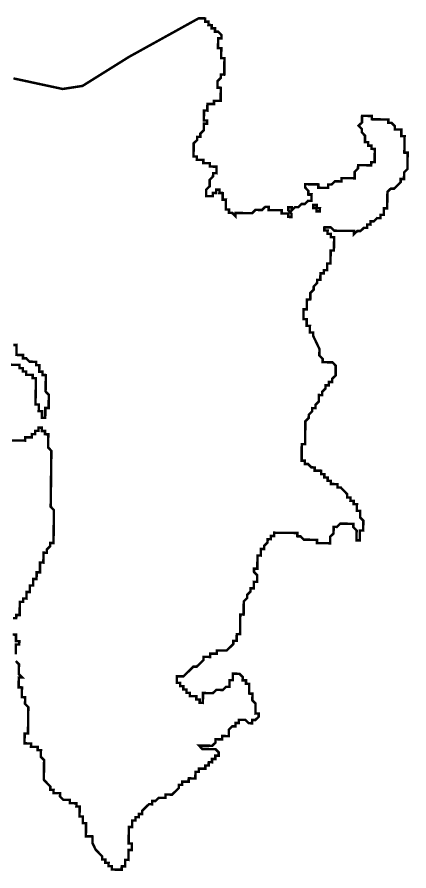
# Model space of a CAD drawing. Header units: metres. Extents: x 257673 to 289848, y 2129691 to 2228029.
# Drawn here: x 264336 to 264810, y 2172905 to 2173940 of the extents above; entities that cross this region are included whole.
import ezdxf

# ---------------------------------------------------------------- set-up
doc = ezdxf.new("R2010")
doc.units = ezdxf.units.M
doc.header["$MEASUREMENT"] = 0
doc.layers.add('HAZARDS LINE', color=1, linetype='Continuous')

msp = doc.modelspace()

# ---------------------------------------------------------------- linework, layer by layer
at = {"layer": 'HAZARDS LINE', "lineweight": 18}
for points in [[(264331.6, 2173865.5, 2.99, 2.99, 0), (264391.2, 2173852.7, 2.99, 2.99, 0), (264415.2, 2173856.4, 2.99, 2.99, 0), (264471.5, 2173891.6, 2.99, 2.99, 0), (264555.8, 2173938.3, 2.99, 2.99, 0), (264563.7, 2173938.2, 2.99, 2.99, 0), (264563.7, 2173934.2, 2.99, 2.99, 0), (264567.7, 2173934.2, 2.99, 2.99, 0), (264567.6, 2173930.2, 2.99, 2.99, 0), (264571.6, 2173930.1, 2.99, 2.99, 0), (264571.6, 2173926.1, 2.99, 2.99, 0), (264575.6, 2173926.1, 2.99, 2.99, 0), (264575.5, 2173922.1, 2.99, 2.99, 0), (264579.5, 2173922.1, 2.99, 2.99, 0), (264583.4, 2173918, 2.99, 2.99, 0), (264583.4, 2173914, 2.99, 2.99, 0), (264579.4, 2173914.1, 2.99, 2.99, 0), (264579.2, 2173902.1, 2.99, 2.99, 0), (264583.2, 2173902.1, 2.99, 2.99, 0), (264583.1, 2173890.1, 2.99, 2.99, 0), (264587, 2173890.1, 2.99, 2.99, 0), (264586.8, 2173870.1, 2.99, 2.99, 0), (264582.8, 2173870.2, 2.99, 2.99, 0), (264582.7, 2173866.2, 2.99, 2.99, 0), (264578.7, 2173862.3, 2.99, 2.99, 0), (264578.6, 2173854.3, 2.99, 2.99, 0), (264582.6, 2173854.2, 2.99, 2.99, 0), (264582.4, 2173838.3, 2.99, 2.99, 0), (264574.4, 2173838.4, 2.99, 2.99, 0), (264574.4, 2173834.4, 2.99, 2.99, 0), (264566.4, 2173834.5, 2.99, 2.99, 0), (264566.3, 2173826.5, 2.99, 2.99, 0), (264562.3, 2173826.6, 2.99, 2.99, 0), (264562.1, 2173814.6, 2.99, 2.99, 0), (264566.1, 2173814.6, 2.99, 2.99, 0), (264566.1, 2173810.6, 2.99, 2.99, 0), (264562.1, 2173810.6, 2.99, 2.99, 0), (264562, 2173802.7, 2.99, 2.99, 0), (264557.9, 2173798.7, 2.99, 2.99, 0), (264557.9, 2173794.7, 2.99, 2.99, 0), (264553.9, 2173794.8, 2.99, 2.99, 0), (264553.9, 2173790.8, 2.99, 2.99, 0), (264549.8, 2173786.9, 2.99, 2.99, 0), (264549.6, 2173770.9, 2.99, 2.99, 0), (264553.6, 2173770.9, 2.99, 2.99, 0), (264553.5, 2173766.9, 2.99, 2.99, 0), (264561.5, 2173766.8, 2.99, 2.99, 0), (264561.5, 2173762.8, 2.99, 2.99, 0), (264569.4, 2173762.7, 2.99, 2.99, 0), (264569.4, 2173758.7, 2.99, 2.99, 0), (264577.4, 2173758.6, 2.99, 2.99, 0), (264577.3, 2173750.6, 2.99, 2.99, 0), (264573.3, 2173750.7, 2.99, 2.99, 0), (264573.2, 2173746.7, 2.99, 2.99, 0), (264569.2, 2173742.8, 2.99, 2.99, 0), (264569.1, 2173734.8, 2.99, 2.99, 0), (264565, 2173730.9, 2.99, 2.99, 0), (264564.9, 2173722.9, 2.99, 2.99, 0), (264572.9, 2173722.8, 2.99, 2.99, 0), (264573, 2173726.8, 2.99, 2.99, 0), (264576.9, 2173726.7, 2.99, 2.99, 0), (264577, 2173730.7, 2.99, 2.99, 0), (264581, 2173730.7, 2.99, 2.99, 0), (264580.9, 2173726.7, 2.99, 2.99, 0), (264584.9, 2173726.6, 2.99, 2.99, 0), (264584.8, 2173718.6, 2.99, 2.99, 0), (264588.8, 2173718.6, 2.99, 2.99, 0), (264588.6, 2173706.6, 2.99, 2.99, 0), (264592.6, 2173706.6, 2.99, 2.99, 0), (264592.6, 2173702.6, 2.99, 2.99, 0), (264596.6, 2173702.5, 2.99, 2.99, 0), (264600.5, 2173698.5, 2.99, 2.99, 0), (264600.5, 2173702.5, 2.99, 2.99, 0), (264620.5, 2173702.2, 2.99, 2.99, 0), (264624.5, 2173706.2, 2.99, 2.99, 0), (264632.5, 2173706.1, 2.99, 2.99, 0), (264636.5, 2173710, 2.99, 2.99, 0), (264640.5, 2173709.9, 2.99, 2.99, 0), (264640.5, 2173706, 2.99, 2.99, 0), (264656.4, 2173705.8, 2.99, 2.99, 0), (264656.3, 2173701.8, 2.99, 2.99, 0), (264664.3, 2173701.7, 2.99, 2.99, 0), (264664.3, 2173697.7, 2.99, 2.99, 0), (264668.3, 2173697.6, 2.99, 2.99, 0), (264668.3, 2173701.6, 2.99, 2.99, 0), (264664.4, 2173705.6, 2.99, 2.99, 0), (264664.4, 2173709.6, 2.99, 2.99, 0), (264668.4, 2173709.6, 2.99, 2.99, 0), (264668.4, 2173705.6, 2.99, 2.99, 0), (264672.4, 2173709.5, 2.99, 2.99, 0), (264676.4, 2173709.5, 2.99, 2.99, 0), (264680.4, 2173713.4, 2.99, 2.99, 0), (264684.4, 2173713.4, 2.99, 2.99, 0), (264688.4, 2173717.3, 2.99, 2.99, 0), (264692.4, 2173717.2, 2.99, 2.99, 0), (264692.5, 2173725.2, 2.99, 2.99, 0), (264688.5, 2173725.3, 2.99, 2.99, 0), (264688.6, 2173729.3, 2.99, 2.99, 0), (264684.7, 2173733.3, 2.99, 2.99, 0), (264684.7, 2173737.3, 2.99, 2.99, 0), (264700.7, 2173737.1, 2.99, 2.99, 0), (264700.6, 2173733.1, 2.99, 2.99, 0), (264712.6, 2173732.9, 2.99, 2.99, 0), (264712.6, 2173736.9, 2.99, 2.99, 0), (264716.6, 2173736.9, 2.99, 2.99, 0), (264720.6, 2173740.8, 2.99, 2.99, 0), (264728.6, 2173740.7, 2.99, 2.99, 0), (264728.7, 2173744.7, 2.99, 2.99, 0), (264744.6, 2173744.5, 2.99, 2.99, 0), (264744.7, 2173752.4, 2.99, 2.99, 0), (264748.7, 2173756.4, 2.99, 2.99, 0), (264748.8, 2173760.4, 2.99, 2.99, 0), (264764.7, 2173760.2, 2.99, 2.99, 0), (264764.8, 2173764.1, 2.99, 2.99, 0), (264768.8, 2173764.1, 2.99, 2.99, 0), (264769, 2173780, 2.99, 2.99, 0), (264765, 2173780.1, 2.99, 2.99, 0), (264765, 2173784.1, 2.99, 2.99, 0), (264761.1, 2173784.1, 2.99, 2.99, 0), (264761.1, 2173788.1, 2.99, 2.99, 0), (264757.1, 2173788.2, 2.99, 2.99, 0), (264757.2, 2173796.1, 2.99, 2.99, 0), (264753.3, 2173800.2, 2.99, 2.99, 0), (264753.4, 2173804.2, 2.99, 2.99, 0), (264749.4, 2173808.2, 2.99, 2.99, 0), (264753.5, 2173812.1, 2.99, 2.99, 0), (264753.6, 2173820.1, 2.99, 2.99, 0), (264765.5, 2173820, 2.99, 2.99, 0), (264765.5, 2173816, 2.99, 2.99, 0), (264785.4, 2173815.7, 2.99, 2.99, 0), (264785.3, 2173811.7, 2.99, 2.99, 0), (264789.3, 2173811.7, 2.99, 2.99, 0), (264793.3, 2173807.6, 2.99, 2.99, 0), (264793.2, 2173803.6, 2.99, 2.99, 0), (264801.2, 2173803.5, 2.99, 2.99, 0), (264801.1, 2173795.6, 2.99, 2.99, 0), (264805.1, 2173795.5, 2.99, 2.99, 0), (264804.8, 2173775.6, 2.99, 2.99, 0), (264808.8, 2173775.5, 2.99, 2.99, 0), (264808.5, 2173755.6, 2.99, 2.99, 0), (264804.5, 2173751.7, 2.99, 2.99, 0), (264804.4, 2173743.7, 2.99, 2.99, 0), (264800.4, 2173743.7, 2.99, 2.99, 0), (264800.4, 2173739.8, 2.99, 2.99, 0), (264796.3, 2173735.8, 2.99, 2.99, 0), (264792.3, 2173731.9, 2.99, 2.99, 0), (264788.3, 2173731.9, 2.99, 2.99, 0), (264784.3, 2173728, 2.99, 2.99, 0), (264784, 2173708.1, 2.99, 2.99, 0), (264780, 2173708.1, 2.99, 2.99, 0), (264779.9, 2173700.2, 2.99, 2.99, 0), (264775.9, 2173700.2, 2.99, 2.99, 0), (264775.9, 2173696.2, 2.99, 2.99, 0), (264771.9, 2173696.3, 2.99, 2.99, 0), (264767.8, 2173692.3, 2.99, 2.99, 0), (264763.9, 2173692.4, 2.99, 2.99, 0), (264763.8, 2173688.4, 2.99, 2.99, 0), (264759.8, 2173688.5, 2.99, 2.99, 0), (264759.8, 2173684.5, 2.99, 2.99, 0), (264755.8, 2173684.5, 2.99, 2.99, 0), (264751.7, 2173680.6, 2.99, 2.99, 0), (264747.8, 2173680.6, 2.99, 2.99, 0), (264743.7, 2173676.7, 2.99, 2.99, 0), (264743.8, 2173680.7, 2.99, 2.99, 0), (264719.9, 2173681, 2.99, 2.99, 0), (264715.9, 2173685, 2.99, 2.99, 0), (264708, 2173685.1, 2.99, 2.99, 0), (264707.9, 2173681.2, 2.99, 2.99, 0), (264711.9, 2173681.1, 2.99, 2.99, 0), (264711.8, 2173677.1, 2.99, 2.99, 0), (264715.8, 2173677.1, 2.99, 2.99, 0), (264715.8, 2173673.1, 2.99, 2.99, 0), (264719.8, 2173673, 2.99, 2.99, 0), (264719.5, 2173657.1, 2.99, 2.99, 0), (264715.6, 2173657.1, 2.99, 2.99, 0), (264715.4, 2173641.2, 2.99, 2.99, 0), (264711.4, 2173641.2, 2.99, 2.99, 0), (264711.3, 2173633.3, 2.99, 2.99, 0), (264707.3, 2173633.3, 2.99, 2.99, 0), (264707.2, 2173629.3, 2.99, 2.99, 0), (264703.2, 2173629.4, 2.99, 2.99, 0), (264703.1, 2173621.4, 2.99, 2.99, 0), (264699.2, 2173621.5, 2.99, 2.99, 0), (264699.1, 2173617.5, 2.99, 2.99, 0), (264695.1, 2173613.5, 2.99, 2.99, 0), (264695, 2173609.6, 2.99, 2.99, 0), (264691, 2173605.6, 2.99, 2.99, 0), (264690.9, 2173597.7, 2.99, 2.99, 0), (264686.9, 2173597.7, 2.99, 2.99, 0), (264686.7, 2173585.7, 2.99, 2.99, 0), (264682.7, 2173585.8, 2.99, 2.99, 0), (264682.6, 2173573.8, 2.99, 2.99, 0), (264686.6, 2173573.8, 2.99, 2.99, 0), (264686.5, 2173565.8, 2.99, 2.99, 0), (264690.5, 2173565.8, 2.99, 2.99, 0), (264690.3, 2173557.8, 2.99, 2.99, 0), (264694.3, 2173557.7, 2.99, 2.99, 0), (264694.3, 2173553.8, 2.99, 2.99, 0), (264698.2, 2173545.7, 2.99, 2.99, 0), (264702, 2173537.7, 2.99, 2.99, 0), (264701.9, 2173529.7, 2.99, 2.99, 0), (264705.9, 2173525.7, 2.99, 2.99, 0), (264705.8, 2173521.7, 2.99, 2.99, 0), (264717.8, 2173521.5, 2.99, 2.99, 0), (264721.7, 2173517.5, 2.99, 2.99, 0), (264721.6, 2173505.6, 2.99, 2.99, 0), (264717.5, 2173501.6, 2.99, 2.99, 0), (264717.5, 2173497.6, 2.99, 2.99, 0), (264713.5, 2173497.7, 2.99, 2.99, 0), (264713.4, 2173493.7, 2.99, 2.99, 0), (264709.4, 2173493.7, 2.99, 2.99, 0), (264709.4, 2173489.8, 2.99, 2.99, 0), (264705.4, 2173485.8, 2.99, 2.99, 0), (264705.3, 2173481.8, 2.99, 2.99, 0), (264701.3, 2173481.9, 2.99, 2.99, 0), (264701.2, 2173473.9, 2.99, 2.99, 0), (264697.2, 2173470, 2.99, 2.99, 0), (264697.1, 2173466, 2.99, 2.99, 0), (264693.1, 2173466.1, 2.99, 2.99, 0), (264693.1, 2173462.1, 2.99, 2.99, 0), (264689.1, 2173458.1, 2.99, 2.99, 0), (264689, 2173454.1, 2.99, 2.99, 0), (264685, 2173450.2, 2.99, 2.99, 0), (264684.6, 2173422.3, 2.99, 2.99, 0), (264680.6, 2173422.4, 2.99, 2.99, 0), (264680.4, 2173402.4, 2.99, 2.99, 0), (264684.3, 2173402.4, 2.99, 2.99, 0), (264684.3, 2173398.4, 2.99, 2.99, 0), (264688.3, 2173398.3, 2.99, 2.99, 0), (264692.2, 2173394.3, 2.99, 2.99, 0), (264696.2, 2173394.2, 2.99, 2.99, 0), (264696.1, 2173390.3, 2.99, 2.99, 0), (264704.1, 2173390.2, 2.99, 2.99, 0), (264704.1, 2173386.2, 2.99, 2.99, 0), (264708, 2173386.1, 2.99, 2.99, 0), (264708, 2173382.1, 2.99, 2.99, 0), (264712, 2173382.1, 2.99, 2.99, 0), (264711.9, 2173378.1, 2.99, 2.99, 0), (264715.9, 2173378, 2.99, 2.99, 0), (264715.9, 2173374.1, 2.99, 2.99, 0), (264723.8, 2173374, 2.99, 2.99, 0), (264723.8, 2173370, 2.99, 2.99, 0), (264727.8, 2173369.9, 2.99, 2.99, 0), (264731.7, 2173365.9, 2.99, 2.99, 0), (264735.6, 2173361.8, 2.99, 2.99, 0), (264735.6, 2173357.8, 2.99, 2.99, 0), (264739.6, 2173357.8, 2.99, 2.99, 0), (264739.5, 2173353.8, 2.99, 2.99, 0), (264743.5, 2173353.8, 2.99, 2.99, 0), (264743.5, 2173349.8, 2.99, 2.99, 0), (264747.4, 2173349.7, 2.99, 2.99, 0), (264747.3, 2173341.7, 2.99, 2.99, 0), (264751.3, 2173341.7, 2.99, 2.99, 0), (264751.2, 2173333.7, 2.99, 2.99, 0), (264755.1, 2173329.7, 2.99, 2.99, 0), (264755, 2173317.7, 2.99, 2.99, 0), (264751, 2173317.8, 2.99, 2.99, 0), (264750.9, 2173305.8, 2.99, 2.99, 0), (264746.9, 2173305.9, 2.99, 2.99, 0), (264747, 2173317.8, 2.99, 2.99, 0), (264743.1, 2173321.9, 2.99, 2.99, 0), (264743.1, 2173325.9, 2.99, 2.99, 0), (264727.2, 2173326.1, 2.99, 2.99, 0), (264723.2, 2173322.1, 2.99, 2.99, 0), (264719.2, 2173322.2, 2.99, 2.99, 0), (264719.1, 2173314.2, 2.99, 2.99, 0), (264715, 2173310.3, 2.99, 2.99, 0), (264714.9, 2173302.3, 2.99, 2.99, 0), (264699, 2173302.5, 2.99, 2.99, 0), (264699, 2173306.5, 2.99, 2.99, 0), (264683.1, 2173306.7, 2.99, 2.99, 0), (264679.2, 2173310.7, 2.99, 2.99, 0), (264675.2, 2173310.8, 2.99, 2.99, 0), (264675.2, 2173314.8, 2.99, 2.99, 0), (264647.3, 2173315.1, 2.99, 2.99, 0), (264647.3, 2173311.2, 2.99, 2.99, 0), (264643.3, 2173311.2, 2.99, 2.99, 0), (264643.2, 2173307.2, 2.99, 2.99, 0), (264639.3, 2173307.3, 2.99, 2.99, 0), (264639.2, 2173303.3, 2.99, 2.99, 0), (264635.2, 2173299.4, 2.99, 2.99, 0), (264635.1, 2173295.4, 2.99, 2.99, 0), (264631.1, 2173295.4, 2.99, 2.99, 0), (264631, 2173287.4, 2.99, 2.99, 0), (264627, 2173287.5, 2.99, 2.99, 0), (264626.8, 2173271.6, 2.99, 2.99, 0), (264622.8, 2173271.6, 2.99, 2.99, 0), (264622.8, 2173267.6, 2.99, 2.99, 0), (264626.7, 2173263.6, 2.99, 2.99, 0), (264626.6, 2173255.6, 2.99, 2.99, 0), (264622.6, 2173255.7, 2.99, 2.99, 0), (264622.5, 2173247.7, 2.99, 2.99, 0), (264618.5, 2173247.7, 2.99, 2.99, 0), (264618.5, 2173243.8, 2.99, 2.99, 0), (264614.5, 2173239.8, 2.99, 2.99, 0), (264614.4, 2173235.8, 2.99, 2.99, 0), (264610.4, 2173231.9, 2.99, 2.99, 0), (264610.2, 2173215.9, 2.99, 2.99, 0), (264606.2, 2173216, 2.99, 2.99, 0), (264605.9, 2173192.1, 2.99, 2.99, 0), (264601.9, 2173192.1, 2.99, 2.99, 0), (264601.8, 2173184.2, 2.99, 2.99, 0), (264597.8, 2173184.2, 2.99, 2.99, 0), (264597.7, 2173180.2, 2.99, 2.99, 0), (264589.7, 2173172.4, 2.99, 2.99, 0), (264577.7, 2173172.5, 2.99, 2.99, 0), (264577.7, 2173168.5, 2.99, 2.99, 0), (264569.7, 2173168.6, 2.99, 2.99, 0), (264569.6, 2173164.6, 2.99, 2.99, 0), (264561.7, 2173164.7, 2.99, 2.99, 0), (264561.6, 2173160.8, 2.99, 2.99, 0), (264557.6, 2173156.8, 2.99, 2.99, 0), (264553.5, 2173152.9, 2.99, 2.99, 0), (264549.5, 2173152.9, 2.99, 2.99, 0), (264545.5, 2173149, 2.99, 2.99, 0), (264541.5, 2173145.1, 2.99, 2.99, 0), (264537.4, 2173141.1, 2.99, 2.99, 0), (264529.5, 2173141.2, 2.99, 2.99, 0), (264529.4, 2173133.3, 2.99, 2.99, 0), (264533.3, 2173133.2, 2.99, 2.99, 0), (264533.3, 2173129.2, 2.99, 2.99, 0), (264537.3, 2173129.2, 2.99, 2.99, 0), (264537.2, 2173125.2, 2.99, 2.99, 0), (264541.2, 2173125.1, 2.99, 2.99, 0), (264541.2, 2173121.2, 2.99, 2.99, 0), (264545.1, 2173121.1, 2.99, 2.99, 0), (264545.1, 2173117.1, 2.99, 2.99, 0), (264553.1, 2173117, 2.99, 2.99, 0), (264553, 2173113, 2.99, 2.99, 0), (264557, 2173113, 2.99, 2.99, 0), (264556.9, 2173109, 2.99, 2.99, 0), (264560.9, 2173108.9, 2.99, 2.99, 0), (264561.1, 2173120.9, 2.99, 2.99, 0), (264573, 2173120.7, 2.99, 2.99, 0), (264577.1, 2173124.7, 2.99, 2.99, 0), (264585.1, 2173124.6, 2.99, 2.99, 0), (264589.1, 2173128.5, 2.99, 2.99, 0), (264593.1, 2173128.5, 2.99, 2.99, 0), (264593.2, 2173136.4, 2.99, 2.99, 0), (264597.2, 2173136.4, 2.99, 2.99, 0), (264597.3, 2173144.4, 2.99, 2.99, 0), (264605.2, 2173144.2, 2.99, 2.99, 0), (264609.2, 2173140.2, 2.99, 2.99, 0), (264609.1, 2173136.2, 2.99, 2.99, 0), (264613.1, 2173136.2, 2.99, 2.99, 0), (264613.1, 2173132.2, 2.99, 2.99, 0), (264617, 2173132.1, 2.99, 2.99, 0), (264616.9, 2173120.2, 2.99, 2.99, 0), (264620.9, 2173120.1, 2.99, 2.99, 0), (264620.8, 2173112.1, 2.99, 2.99, 0), (264624.7, 2173108.1, 2.99, 2.99, 0), (264624.5, 2173096.2, 2.99, 2.99, 0), (264628.5, 2173096.1, 2.99, 2.99, 0), (264628.5, 2173092.1, 2.99, 2.99, 0), (264624.4, 2173088.2, 2.99, 2.99, 0), (264620.5, 2173088.2, 2.99, 2.99, 0), (264620.4, 2173084.2, 2.99, 2.99, 0), (264616.4, 2173084.3, 2.99, 2.99, 0), (264612.5, 2173088.3, 2.99, 2.99, 0), (264604.5, 2173088.4, 2.99, 2.99, 0), (264604.5, 2173084.5, 2.99, 2.99, 0), (264600.5, 2173084.5, 2.99, 2.99, 0), (264600.4, 2173080.5, 2.99, 2.99, 0), (264596.4, 2173080.6, 2.99, 2.99, 0), (264592.4, 2173076.6, 2.99, 2.99, 0), (264592.3, 2173068.7, 2.99, 2.99, 0), (264584.3, 2173068.8, 2.99, 2.99, 0), (264584.3, 2173064.8, 2.99, 2.99, 0), (264576.3, 2173064.9, 2.99, 2.99, 0), (264576.3, 2173060.9, 2.99, 2.99, 0), (264572.2, 2173057, 2.99, 2.99, 0), (264556.3, 2173057.2, 2.99, 2.99, 0), (264560.2, 2173053.1, 2.99, 2.99, 0), (264576.1, 2173052.9, 2.99, 2.99, 0), (264580.1, 2173048.9, 2.99, 2.99, 0), (264580, 2173044.9, 2.99, 2.99, 0), (264576, 2173045, 2.99, 2.99, 0), (264576, 2173041, 2.99, 2.99, 0), (264572, 2173041, 2.99, 2.99, 0), (264572, 2173037, 2.99, 2.99, 0), (264568, 2173037.1, 2.99, 2.99, 0), (264567.9, 2173033.1, 2.99, 2.99, 0), (264563.9, 2173033.1, 2.99, 2.99, 0), (264563.9, 2173029.2, 2.99, 2.99, 0), (264555.9, 2173029.3, 2.99, 2.99, 0), (264555.9, 2173025.3, 2.99, 2.99, 0), (264551.9, 2173025.3, 2.99, 2.99, 0), (264551.8, 2173017.4, 2.99, 2.99, 0), (264543.8, 2173017.5, 2.99, 2.99, 0), (264543.7, 2173013.5, 2.99, 2.99, 0), (264535.8, 2173013.6, 2.99, 2.99, 0), (264535.7, 2173009.6, 2.99, 2.99, 0), (264531.7, 2173009.6, 2.99, 2.99, 0), (264531.7, 2173005.7, 2.99, 2.99, 0), (264523.6, 2172997.8, 2.99, 2.99, 0), (264515.6, 2172997.9, 2.99, 2.99, 0), (264515.6, 2172993.9, 2.99, 2.99, 0), (264507.6, 2172994, 2.99, 2.99, 0), (264503.6, 2172990.1, 2.99, 2.99, 0), (264499.6, 2172990.1, 2.99, 2.99, 0), (264499.5, 2172986.1, 2.99, 2.99, 0), (264495.6, 2172986.2, 2.99, 2.99, 0), (264491.5, 2172982.3, 2.99, 2.99, 0), (264487.5, 2172978.3, 2.99, 2.99, 0), (264487.4, 2172974.3, 2.99, 2.99, 0), (264483.4, 2172974.4, 2.99, 2.99, 0), (264483.4, 2172970.4, 2.99, 2.99, 0), (264479.4, 2172970.5, 2.99, 2.99, 0), (264479.3, 2172966.5, 2.99, 2.99, 0), (264475.4, 2172966.5, 2.99, 2.99, 0), (264475.3, 2172958.5, 2.99, 2.99, 0), (264471.3, 2172958.6, 2.99, 2.99, 0), (264471, 2172938.7, 2.99, 2.99, 0), (264475, 2172938.6, 2.99, 2.99, 0), (264474.9, 2172930.6, 2.99, 2.99, 0), (264470.9, 2172930.7, 2.99, 2.99, 0), (264470.8, 2172918.7, 2.99, 2.99, 0), (264466.8, 2172918.8, 2.99, 2.99, 0), (264466.7, 2172910.8, 2.99, 2.99, 0), (264462.7, 2172910.9, 2.99, 2.99, 0), (264462.6, 2172906.9, 2.99, 2.99, 0), (264450.7, 2172907, 2.99, 2.99, 0), (264450.7, 2172911, 2.99, 2.99, 0), (264446.7, 2172911.1, 2.99, 2.99, 0), (264446.8, 2172915.1, 2.99, 2.99, 0), (264442.8, 2172915.1, 2.99, 2.99, 0), (264442.9, 2172919.1, 2.99, 2.99, 0), (264438.9, 2172919.2, 2.99, 2.99, 0), (264438.9, 2172923.1, 2.99, 2.99, 0), (264431.1, 2172931.2, 2.99, 2.99, 0), (264427.2, 2172939.2, 2.99, 2.99, 0), (264427.3, 2172947.2, 2.99, 2.99, 0), (264419.3, 2172947.3, 2.99, 2.99, 0), (264419.5, 2172963.3, 2.99, 2.99, 0), (264415.5, 2172963.3, 2.99, 2.99, 0), (264415.6, 2172971.3, 2.99, 2.99, 0), (264411.6, 2172971.3, 2.99, 2.99, 0), (264411.8, 2172983.3, 2.99, 2.99, 0), (264407.8, 2172983.3, 2.99, 2.99, 0), (264407.9, 2172987.3, 2.99, 2.99, 0), (264399.9, 2172987.4, 2.99, 2.99, 0), (264399.9, 2172991.4, 2.99, 2.99, 0), (264392, 2172991.5, 2.99, 2.99, 0), (264388, 2172995.6, 2.99, 2.99, 0), (264388.1, 2172999.6, 2.99, 2.99, 0), (264380.1, 2172999.7, 2.99, 2.99, 0), (264380.2, 2173003.6, 2.99, 2.99, 0), (264376.2, 2173003.7, 2.99, 2.99, 0), (264376.2, 2173007.7, 2.99, 2.99, 0), (264372.3, 2173011.7, 2.99, 2.99, 0), (264368.4, 2173015.8, 2.99, 2.99, 0), (264368.7, 2173039.7, 2.99, 2.99, 0), (264364.7, 2173043.7, 2.99, 2.99, 0), (264364.9, 2173051.7, 2.99, 2.99, 0), (264360.9, 2173051.7, 2.99, 2.99, 0), (264360.9, 2173055.7, 2.99, 2.99, 0), (264352.9, 2173055.8, 2.99, 2.99, 0), (264353, 2173059.8, 2.99, 2.99, 0), (264345, 2173059.9, 2.99, 2.99, 0), (264345.2, 2173071.9, 2.99, 2.99, 0), (264349.2, 2173071.8, 2.99, 2.99, 0), (264349.6, 2173103.7, 2.99, 2.99, 0), (264345.6, 2173107.8, 2.99, 2.99, 0), (264345.8, 2173115.7, 2.99, 2.99, 0), (264341.8, 2173115.8, 2.99, 2.99, 0), (264341.9, 2173127.7, 2.99, 2.99, 0), (264337.9, 2173127.8, 2.99, 2.99, 0), (264338, 2173135.8, 2.99, 2.99, 0), (264338.1, 2173139.8, 2.99, 2.99, 0), (264342.1, 2173139.7, 2.99, 2.99, 0), (264338.1, 2173143.7, 2.99, 2.99, 0), (264338.3, 2173155.7, 2.99, 2.99, 0), (264334.4, 2173159.7, 2.99, 2.99, 0)], [(264323.1, 2173518.7, 2.99, 2.99, 0), (264339, 2173518.5, 2.99, 2.99, 0), (264339, 2173514.5, 2.99, 2.99, 0), (264343, 2173514.5, 2.99, 2.99, 0), (264342.9, 2173510.5, 2.99, 2.99, 0), (264346.9, 2173510.4, 2.99, 2.99, 0), (264346.9, 2173506.4, 2.99, 2.99, 0), (264354.8, 2173506.3, 2.99, 2.99, 0), (264354.8, 2173502.4, 2.99, 2.99, 0), (264358.8, 2173502.3, 2.99, 2.99, 0), (264358.3, 2173470.4, 2.99, 2.99, 0), (264362.3, 2173470.4, 2.99, 2.99, 0), (264362.2, 2173462.4, 2.99, 2.99, 0), (264366.2, 2173462.3, 2.99, 2.99, 0), (264366.1, 2173454.4, 2.99, 2.99, 0), (264370.1, 2173454.3, 2.99, 2.99, 0), (264370.2, 2173466.3, 2.99, 2.99, 0), (264374.2, 2173466.2, 2.99, 2.99, 0), (264374.4, 2173482.2, 2.99, 2.99, 0), (264370.5, 2173486.2, 2.99, 2.99, 0), (264370.8, 2173506.1, 2.99, 2.99, 0), (264366.8, 2173506.2, 2.99, 2.99, 0), (264366.8, 2173510.2, 2.99, 2.99, 0), (264362.8, 2173510.2, 2.99, 2.99, 0), (264363, 2173518.2, 2.99, 2.99, 0), (264359, 2173518.2, 2.99, 2.99, 0), (264359, 2173522.2, 2.99, 2.99, 0), (264351, 2173522.3, 2.99, 2.99, 0), (264347.1, 2173526.4, 2.99, 2.99, 0), (264343.1, 2173526.4, 2.99, 2.99, 0), (264343.2, 2173530.4, 2.99, 2.99, 0), (264335.2, 2173530.5, 2.99, 2.99, 0), (264335.4, 2173542.5, 2.99, 2.99, 0), (264331.4, 2173542.5, 2.99, 2.99, 0)], [(264331.1, 2173211.6, 2.99, 2.99, 0), (264335, 2173211.6, 2.99, 2.99, 0), (264335.1, 2173215.5, 2.99, 2.99, 0), (264339.1, 2173215.5, 2.99, 2.99, 0), (264339.3, 2173231.4, 2.99, 2.99, 0), (264343.3, 2173231.4, 2.99, 2.99, 0), (264343.3, 2173235.4, 2.99, 2.99, 0), (264347.3, 2173235.3, 2.99, 2.99, 0), (264347.4, 2173243.3, 2.99, 2.99, 0), (264351.4, 2173243.2, 2.99, 2.99, 0), (264351.5, 2173251.2, 2.99, 2.99, 0), (264355.5, 2173251.2, 2.99, 2.99, 0), (264355.6, 2173259.1, 2.99, 2.99, 0), (264359.6, 2173259.1, 2.99, 2.99, 0), (264359.7, 2173267.1, 2.99, 2.99, 0), (264363.7, 2173267, 2.99, 2.99, 0), (264363.8, 2173279, 2.99, 2.99, 0), (264367.8, 2173278.9, 2.99, 2.99, 0), (264368, 2173290.9, 2.99, 2.99, 0), (264372, 2173290.8, 2.99, 2.99, 0), (264372, 2173294.8, 2.99, 2.99, 0), (264376, 2173298.7, 2.99, 2.99, 0), (264376.1, 2173302.7, 2.99, 2.99, 0), (264380.1, 2173302.7, 2.99, 2.99, 0), (264380.6, 2173342.5, 2.99, 2.99, 0), (264376.7, 2173346.6, 2.99, 2.99, 0), (264377.5, 2173414.3, 2.99, 2.99, 0), (264373.6, 2173418.4, 2.99, 2.99, 0), (264373.8, 2173434.3, 2.99, 2.99, 0), (264369.8, 2173434.4, 2.99, 2.99, 0), (264369.9, 2173438.4, 2.99, 2.99, 0), (264365.9, 2173438.4, 2.99, 2.99, 0), (264366, 2173442.4, 2.99, 2.99, 0), (264362, 2173442.5, 2.99, 2.99, 0), (264361.9, 2173438.5, 2.99, 2.99, 0), (264357.9, 2173438.5, 2.99, 2.99, 0), (264357.9, 2173434.5, 2.99, 2.99, 0), (264353.9, 2173434.6, 2.99, 2.99, 0), (264353.8, 2173430.6, 2.99, 2.99, 0), (264345.9, 2173430.7, 2.99, 2.99, 0), (264345.8, 2173426.7, 2.99, 2.99, 0), (264329.9, 2173426.9, 2.99, 2.99, 0)], [(264334.5, 2173167.7, 2.99, 2.99, 0), (264334.6, 2173179.7, 2.99, 2.99, 0), (264338.6, 2173179.6, 2.99, 2.99, 0), (264338.7, 2173183.6, 2.99, 2.99, 0), (264334.7, 2173183.7, 2.99, 2.99, 0), (264334.8, 2173191.6, 2.99, 2.99, 0), (264330.8, 2173191.7, 2.99, 2.99, 0)]]:
    msp.add_lwpolyline(points, format="xyseb", dxfattribs=at)
at = {"layer": 'HAZARDS LINE', "lineweight": 18, "const_width": 2.99}
for points in [[(264686.8, 2173724.5), (264690.8, 2173724.5)], [(264702.6, 2173708.4), (264702.5, 2173704.4), (264698.5, 2173704.4), (264698.6, 2173708.4), (264698.6, 2173712.4), (264694.6, 2173712.4), (264694.6, 2173708.5), (264698.6, 2173708.4)]]:
    msp.add_lwpolyline(points, close=True, dxfattribs=at)

doc.saveas('drawing.dxf')
